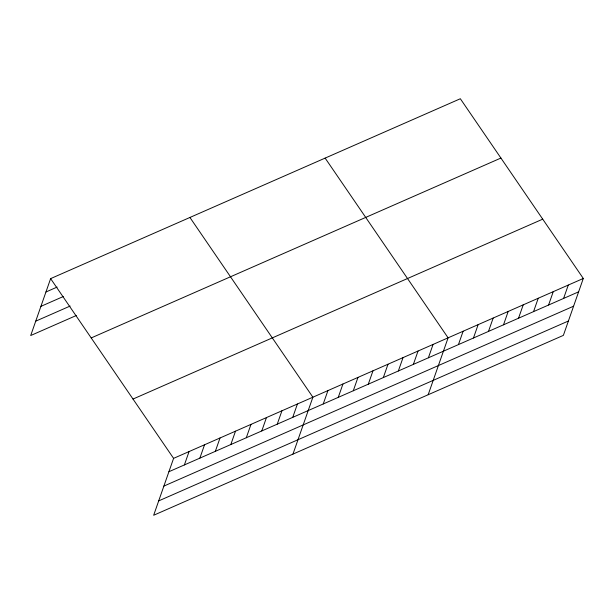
<?xml version="1.0" encoding="UTF-8"?>
<svg xmlns="http://www.w3.org/2000/svg" width="614" height="614" viewBox="0 0 614 614"><rect width="100%" height="100%" fill="white"/><g stroke="black" fill="none" stroke-linecap="round" stroke-linejoin="round"><path stroke-width="0.92" d="M583.3 278.472L173.585 458.366L153.661 515.261L563.376 335.374L583.3 278.472L460.339 98.739L50.624 278.626L30.7 335.528L76.274 315.519M184.384 464.928L189.066 451.566M199.865 458.128L204.546 444.774M215.345 451.336L220.019 437.974M230.818 444.536L235.5 431.181M246.298 437.744L250.98 424.381M261.779 430.951L266.453 417.589M277.259 424.151L281.933 410.789M292.732 417.359L297.414 403.997M292.962 454.099L312.887 397.204L189.926 217.463M323.233 403.966L327.914 390.604M338.26 397.365L342.934 384.011M353.28 390.773L357.962 377.41M368.3 384.172L372.982 370.818M383.328 377.579L388.002 364.225M398.348 370.986L403.03 357.624M413.368 364.386L418.05 351.031M428.395 357.793L433.07 344.431M428.173 394.733L448.097 337.838L325.136 158.105M458.443 344.6L463.117 331.238M473.463 338.007L478.137 324.645M488.483 331.406L493.165 318.052M503.511 324.814L508.185 311.452M518.531 318.213L523.212 304.859M533.551 311.62L538.232 298.258M548.578 305.028L553.252 291.665M563.598 298.427L568.28 285.073M45.95 291.988L57.125 287.076M40.915 306.355L63.273 296.539M35.735 321.16L70.126 306.056M91.202 337.938L500.917 158.051M133.008 399.054L542.722 219.16M168.911 471.721L578.618 291.834M163.877 486.088L573.591 306.202M158.696 500.894L568.403 321.007M50.624 278.626L173.585 458.366"/></g></svg>
